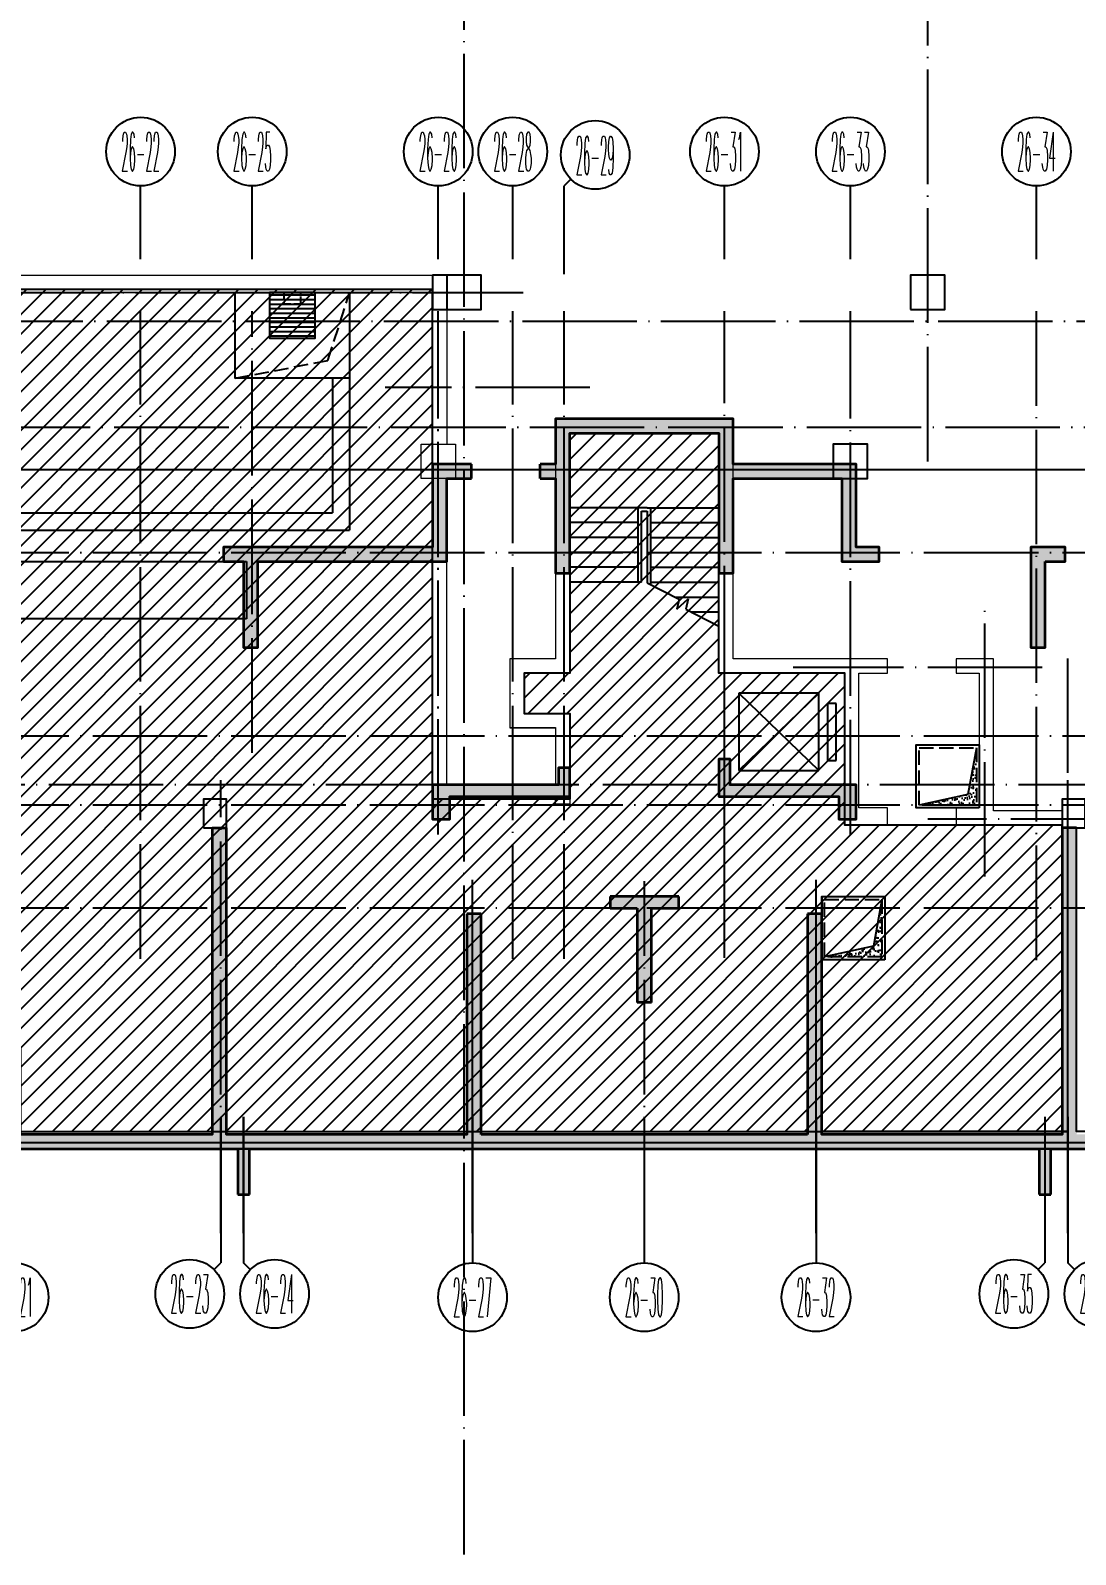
# Model space of a CAD drawing. Extents: x 115549 to 768939, y -502199 to 402497.
# Drawn here: x 316408 to 334666, y -422356 to -395750 of the extents above; entities that cross this region are included whole.
import ezdxf
from ezdxf.enums import TextEntityAlignment as Align

# ---------------------------------------------------------------- set-up
doc = ezdxf.new("R2010")
doc.units = 0
doc.header["$LTSCALE"] = 1000
doc.header["$MEASUREMENT"] = 0
for name, pattern in [('__DASH', [0.35, 0.25, -0.1]), ('DASH', [0.35, 0.25, -0.1]), ('DOTE', [2.4200000000000004, 2, -0.2, 0.02, -0.2])]:
    doc.linetypes.add(name, pattern=pattern)
for name, color, linetype in [('AXIS', 3, 'Continuous'), ('AXIS_TEXT', 7, 'Continuous'), ('COLUMN', 9, 'Continuous'), ('DOTE', 16, 'DOTE'), ('STAIR', 50, 'Continuous'), ('人防集水坑', 6, 'Continuous'), ('给水', 32, 'Continuous')]:
    doc.layers.add(name, color=color, linetype=linetype)
for name, color, linetype, lineweight in [('renWALL', 8, 'Continuous', 9), ('WALL', 150, 'Continuous', 30), ('主楼剪力墙', 212, 'Continuous', 5), ('砼墙', 3, 'Continuous', 35)]:
    doc.layers.add(name, color=color, linetype=linetype, lineweight=lineweight)
doc.styles.add('_TCH_AXIS', font='COMPLEX', dxfattribs={"bigfont": 'GBCBIG'})
doc.styles.add('COMPLEX', font='COMPLEX')

# ---------------------------------------------------------------- blocks, each defined once
blk = doc.blocks.new('qiangzh3333')
at = {"layer": 'COLUMN', "color": 8}
for points in [[(503128301.0466595, 3697103896.180921), (503128901.0466595, 3697103896.180921), (503128901.0466595, 3697104496.180921), (503128301.0466595, 3697104496.180921)], [(503136401.0466595, 3697103896.180921), (503137001.0466595, 3697103896.180921), (503137001.0466595, 3697104496.180921), (503136401.0466595, 3697104496.180921)], [(503135050.5681702, 3697100946.366467), (503135650.5681702, 3697100946.366467), (503135650.5681702, 3697101546.366467), (503135050.5681702, 3697101546.366467)], [(503124050.5837952, 3697094846.366467), (503124450.5837952, 3697094846.366467), (503124450.5837952, 3697095346.366467), (503124050.5837952, 3697095346.366467)]]:
    blk.add_lwpolyline(points, close=True, dxfattribs=at)
blk.add_lwpolyline([(503140800.5802925, 3697089546.372493), (503139300.5681702, 3697089546.372493), (503139300.5681702, 3697092771.372493), (503139300.5681702, 3697094846.366467), (503139450.5681702, 3697094846.366467), (503139450.5681702, 3697095346.366467), (503139050.5681702, 3697095346.366467), (503139050.5681702, 3697094846.366467), (503139050.5681702, 3697092771.372493), (503139050.5681702, 3697089546.372493), (503139150.5799274, 3697089546.372493)], dxfattribs=at)
at = {"layer": 'renWALL', "color": 8}
for points in [[(503120801.038847, 3697104496.178967), (503128300.5802926, 3697104496.178967), (503128300.5802926, 3697102536.372494), (503128300.5802926, 3697101546.366467)], [(503120801.038847, 3697104196.178967), (503128050.5802926, 3697104196.178967)], [(503128050.5802926, 3697101546.366467), (503128050.5802926, 3697102536.372494), (503128050.5802926, 3697104246.178967)], [(503133050.5799274, 3697097746.372494), (503133050.5799274, 3697097746.372494), (503133050.5799274, 3697097546.372494), (503133050.5799274, 3697097546.372494), (503135250.5799274, 3697097546.372494), (503135250.5799274, 3697095396.372494), (503135250.5799274, 3697094896.372493), (503136000.5799274, 3697094896.372493), (503136000.5799274, 3697095196.372493), (503135500.5799274, 3697095196.372493), (503135500.5799274, 3697095396.372494), (503135500.5799274, 3697097546.372494), (503136000.5799274, 3697097546.372494), (503136000.5799274, 3697097796.372494), (503135350.5799274, 3697097796.372494), (503133300.5799274, 3697097796.372494), (503133300.5799274, 3697101986.372494), (503130200.5799274, 3697101986.372494), (503130200.5799274, 3697097796.372494), (503129400.5799213, 3697097796.372494), (503129400.5799213, 3697096596.372494), (503130200.5802374, 3697096596.372494), (503130200.5803064, 3697095596.364093), (503128300.5802926, 3697095596.368482), (503128300.5802926, 3697099495.850923), (503128300.5444695, 3697099495.850924), (503128300.5536733, 3697099745.850924), (503128300.5802926, 3697099745.850923), (503128300.5802926, 3697100946.366467), (503128450.5837952, 3697100946.366467), (503127850.5837952, 3697100946.366467), (503127850.5837952, 3697101546.366467), (503128450.5837952, 3697101546.366467), (503128450.5837952, 3697100946.366467)], [(503133250.5799274, 3697097546.372494), (503133250.5799274, 3697097546.372494), (503133050.5799274, 3697097546.372494), (503133050.5799274, 3697097546.372494), (503133050.5799274, 3697101736.372494), (503130450.5799274, 3697101736.372494), (503130450.5799274, 3697097546.372494), (503129650.5799213, 3697097546.372494), (503129650.5799213, 3697096846.372494), (503130450.5802202, 3697096846.372494), (503130450.5803064, 3697095596.363754), (503130450.5803124, 3697095509.367919), (503130450.5802926, 3697095509.367919), (503130450.5796739, 3697095259.367919), (503130200.5803297, 3697095259.368537), (503130200.5803236, 3697095346.364093), (503128050.5802926, 3697095346.369059), (503128050.5802926, 3697099495.860126), (503128050.5802926, 3697099495.860126)], [(503139050.5681702, 3697095146.372493), (503137850.5799274, 3697095146.372493), (503137850.5799274, 3697097796.372494), (503137200.5799274, 3697097796.372494), (503137200.5799274, 3697097546.372494), (503137600.5799274, 3697097546.372494), (503137600.5799274, 3697095196.372493), (503137200.5799274, 3697095196.372493), (503137200.5799274, 3697094896.372493), (503137700.5799274, 3697094896.372493), (503139050.5681702, 3697094896.372493)]]:
    blk.add_lwpolyline(points, dxfattribs=at)
at = {"layer": 'WALL', "color": 8}
for points in [[(503134850.5802926, 3697093646.372493), (503134850.5802926, 3697089546.372493), (503139149.5799274, 3697089546.372493)], [(503139150.5799274, 3697089246.372493), (503139200.5681702, 3697089246.372493), (503141050.5802925, 3697089246.372493), (503143850.5799358, 3697089246.372493), (503147501.0466595, 3697089246.372493), (503147501.0466595, 3697089246.296155), (503147501.0466595, 3697089846.296155), (503148101.0466595, 3697089846.296155), (503148101.0466595, 3697089246.296155), (503148101.0466595, 3697089246.372493), (503155601.038847, 3697089246.372493)], [(503104450.5802926, 3697089246.372493), (503134850.5802926, 3697089246.372493)], [(503134849.5802926, 3697089246.372493), (503139149.5799274, 3697089246.372493)]]:
    blk.add_lwpolyline(points, dxfattribs=at)
blk = doc.blocks.new('zhuloujlqtiangchong')
at = {"layer": '主楼剪力墙'}
h = blk.add_hatch(color=253, dxfattribs=at)
h.dxf.hatch_style = 1
h.paths.add_polyline_path([(725221.7657497525, 570851.1728439331), (725221.7657497525, 571001.1728439331), (727321.7657497525, 571001.1728439331), (727321.7657497525, 571651.1728439331), (727121.7657497525, 571651.1728439331), (727121.7657497525, 571201.1728439331), (724921.7657497525, 571201.1728439331), (724921.7657497525, 570851.1728439331), (724921.7657497525, 570601.1728439331), (725221.7657497525, 570601.1728439331)], flags=17)
h.paths.add_polyline_path([(724921.7657497525, 576801.1728439331), (724921.7657497525, 576451.1728439331), (724921.7657497525, 575351.1728439331), (724521.7657497525, 575351.1728439331), (721771.7657497525, 575351.1728439331), (721271.7657497525, 575351.1728439331), (721271.7657497525, 575101.1728439331), (721621.7657497525, 575101.1728439331), (721621.7657497525, 573601.1728439331), (721871.7657497525, 573601.1728439331), (721871.7657497525, 575101.1728439331), (724521.7657497525, 575101.1728439331), (725171.7657497525, 575101.1728439331), (725171.7657497525, 576551.1728439331), (726371.7650676966, 576551.1728439331), (727071.7657497525, 576551.1664104462), (727071.7657497525, 574901.1728439331), (727321.7657497525, 574901.1728439331), (727321.7657497525, 576701.1650314331), (727321.7657497525, 577341.1650314331), (729921.7657497525, 577341.1650314331), (729921.7657497525, 576701.1650314331), (729921.7657497525, 574901.1728439331), (730171.7657497525, 574901.1728439331), (730171.7657497525, 576551.1664104462), (730871.7664318085, 576551.1728439331), (732071.7657497525, 576551.1728439331), (732071.7657497525, 575101.1728439331), (732721.7657497525, 575101.1728439331), (732721.7657497525, 575351.1728439331), (732321.7657497525, 575351.1728439331), (732321.7657497525, 576801.1728439331), (730871.7652866244, 576801.1728439331), (730171.7657497525, 576801.1664104462), (730171.7657497525, 577591.1650314331), (727071.7657497525, 577591.1650314331), (727071.7657497525, 576801.1664104462), (726371.7662128806, 576801.1728439331)], flags=17)
h.paths.add_polyline_path([(732321.7657497525, 570851.1728439331), (732321.7657497525, 571201.1728439331), (730821.7657497525, 571201.1728439331), (730121.7657497525, 571201.1728439331), (730121.7657497525, 571501.1728439331), (729921.7657497525, 571501.1728439331), (729921.7657497525, 571001.1728439331), (730821.7657497525, 571001.1728439331), (732021.7657497525, 571001.1728439331), (732021.7657497525, 570851.1728439331), (732021.7657497525, 570601.1728439331), (732321.7657497525, 570601.1728439331)], flags=17)
h.paths.add_polyline_path([(735621.7657497525, 575101.1728439331), (735971.7657497525, 575101.1728439331), (735971.7657497525, 575351.1728439331), (735371.7657497525, 575351.1728439331), (735371.7657497525, 573601.1728439331), (735621.7657497525, 573601.1728439331)], flags=17)
h.paths.add_polyline_path([(740621.7657497525, 570751.1728439331), (740621.7657497525, 569201.1728439331), (739621.7657497525, 569201.1728439331), (739621.7657497525, 568951.1728439331), (740721.7657497525, 568951.1728439331), (741821.7657497525, 568951.1728439331), (741821.7657497525, 569201.1728439331), (740821.7657497525, 569201.1728439331), (740821.7657497525, 570751.1728439331), (741021.7657497525, 570751.1728439331), (741021.7657497525, 570951.1728439331), (740721.7657497525, 570951.1728439331), (740421.7657497525, 570951.1728439331), (740421.7657497525, 570751.1728439331)], flags=17)
h.paths.add_polyline_path([(750621.7657497525, 571001.1728439331), (751521.7501247525, 571001.1728439331), (751521.7501247525, 571501.1728439331), (751321.7501247525, 571501.1728439331), (751321.7501247525, 571201.1728439331), (750621.7657497525, 571201.1728439331), (749121.7657497525, 571201.1728439331), (749121.7657497525, 570851.1728439331), (749121.7657497525, 570601.1728439331), (749421.7657497525, 570601.1728439331), (749421.7657497525, 570851.1728439331), (749421.7657497525, 571001.1728439331)], flags=17)
h.paths.add_polyline_path([(756521.7501247525, 570851.1728439331), (756521.7501247525, 571201.1728439331), (754321.7501247525, 571201.1728439331), (754321.7501247525, 571651.1728439331), (754121.7501247525, 571651.1728439331), (754121.7501247525, 571001.1728439331), (756221.7501247525, 571001.1728439331), (756221.7501247525, 570851.1728439331), (756221.7501247525, 570601.1728439331), (756521.7501247525, 570601.1728439331)], flags=17)
h.paths.add_polyline_path([(759821.7501247525, 575101.1728439331), (760171.7501247525, 575101.1728439331), (760171.7501247525, 575351.1728439331), (759571.7501247525, 575351.1728439331), (759571.7501247525, 573601.1728439331), (759821.7501247525, 573601.1728439331)], flags=17)
h.paths.add_polyline_path([(728746.7657497525, 567401.1728439331), (728496.7657497525, 567401.1728439331), (728496.7657497525, 569051.1728439331), (728021.7657497525, 569051.1728439331), (728021.7657497525, 569251.1728439331), (728621.7657497525, 569251.1728439331), (729221.7657497525, 569251.1728439331), (729221.7657497525, 569051.1728439331), (728746.7657497525, 569051.1728439331)], flags=17)
h.paths.add_polyline_path([(752946.7501247525, 567401.1728439331), (752696.7501247525, 567401.1728439331), (752696.7501247525, 569051.1728439331), (752221.7501247525, 569051.1728439331), (752221.7501247525, 569251.1728439331), (752821.7501247525, 569251.1728439331), (753421.7501247525, 569251.1728439331), (753421.7501247525, 569051.1728439331), (752946.7501247525, 569051.1728439331)], flags=17)
h.paths.add_polyline_path([(740596.7657497525, 575101.1728439331), (740596.7657497525, 573451.1728439331), (740846.7657497525, 573451.1728439331), (740846.7657497525, 575101.1728439331), (741621.7657497525, 575101.1728439331), (741621.7657497525, 575351.1728439331), (739821.7657497525, 575351.1728439331), (739821.7657497525, 575101.1728439331)], flags=17)
h.paths.add_polyline_path([(721721.7657497525, 564051.1728439331), (721721.7657497525, 565101.1728434563), (721321.7657497525, 565101.1728439331), (721321.7657497525, 570451.1728439331), (721071.7657497525, 570451.1728439331), (721071.7657497525, 565101.1728439331), (717771.7657497525, 565101.1728439331), (717771.7657497525, 568951.1728439331), (718171.7657497525, 568951.1728439331), (718171.7657497525, 569151.1728439331), (717771.7657497525, 569151.1728439331), (717771.7657497525, 569201.1728439331), (716671.7657497525, 569201.1728439331), (716671.7657497525, 575101.1728439331), (717421.7657497525, 575101.1728439331), (717421.7657497525, 575351.1728439331), (716421.7657497525, 575351.1728439331), (716421.7657497525, 568951.1728439331), (717521.7657497525, 568951.1728439331), (717521.7657497525, 564851.1728439331), (721521.7657497525, 564851.1728439331), (721521.7657497525, 564051.1728439331)])
h.paths.add_polyline_path([(767521.7657431364, 572150.9853448868), (767771.7657432556, 572150.9853453636), (767771.7657431364, 579425.9853415489), (764771.7784387469, 579425.9853463173), (764771.7784378529, 578525.9873070717), (765021.7784378529, 578525.9873070717), (765021.7784387469, 579175.9853463173), (767521.7657431364, 579175.9853415489), (767521.7657431364, 576875.9853415489), (766721.7794694304, 576875.9785981178), (766721.7794694304, 576575.9785981178), (767521.7657431364, 576575.9853415489)])
h.paths.add_polyline_path([(767771.765743196, 571350.9853448868), (767521.765743196, 571350.9853453636), (767521.7657431364, 571300.9853415489), (765021.7501247525, 571300.9853439331), (765021.7501247525, 576575.9853439331), (765521.7658061981, 576575.9872980118), (765521.7658061981, 576875.9872980118), (765021.7501247525, 576875.9853439331), (765021.7791209817, 577325.9786071777), (764771.7791209817, 577325.9786071777), (764771.7501247525, 576725.9853439331), (764771.7501247525, 575351.1728439331), (764021.7501247525, 575351.1728439331), (764021.7501247525, 575101.1728439331), (764771.7501247525, 575101.1728439331), (764771.7501247525, 569201.1728439331), (763671.7501247525, 569201.1728439331), (763671.7501247525, 569151.1728439331), (763271.7501247525, 569151.1728439331), (763271.7501247525, 568951.1728439331), (763671.7501247525, 568951.1728439331), (763671.7501247525, 565101.1728439331), (760371.7501247525, 565101.1728439331), (760371.7501247525, 570451.1728439331), (760121.7501247525, 570451.1728439331), (760121.7501247525, 565101.1728439331), (755921.7501247525, 565101.1728439331), (755921.7501247525, 568951.1728439331), (755671.7501247525, 568951.1728439331), (755671.7501247525, 565101.1728439331), (749971.7657497525, 565101.1728439331), (749971.7657497525, 568951.1728439331), (749721.7657497525, 568951.1728439331), (749721.7657497525, 565101.1728439331), (745521.7657497525, 565101.1728439331), (745521.7657497525, 570451.1728439331), (745271.7657497525, 570451.1728439331), (745271.7657497525, 565101.1728439331), (741921.7657497525, 565101.1728439331), (741921.7657497525, 566601.1728439331), (741721.7657497525, 566601.1728439331), (741721.7657497525, 565101.1728439331), (739721.7657497525, 565101.1728439331), (739721.7657497525, 566601.1728439331), (739521.7657497525, 566601.1728439331), (739521.7657497525, 565101.1728439331), (736171.7657497525, 565101.1728439331), (736171.7657497525, 570451.1728439331), (735921.7657497525, 570451.1728439331), (735921.7657497525, 565101.1728439331), (731721.7657497525, 565101.1728439331), (731721.7657497525, 568951.1728439331), (731471.7657497525, 568951.1728439331), (731471.7657497525, 565101.1728439331), (725771.7657497525, 565101.1728439331), (725771.7657497525, 568951.1728439331), (725521.7657497525, 568951.1728439331), (725521.7657497525, 565101.1728439331), (722721.7622470856, 565101.1728439331), (722721.7622470856, 564851.1728439331), (735521.7657497525, 564851.1728439331), (735521.7657497525, 564051.1728439331), (735721.7657497525, 564051.1728439331), (735721.7657497525, 564851.1728439331), (745721.7657497525, 564851.1728439331), (745721.7657497525, 564051.1728439331), (745921.7657497525, 564051.1728439331), (745921.7657497525, 564851.1728439331), (759721.7501247525, 564851.1728439331), (759721.7501247525, 564051.1728439331), (759921.7501247525, 564051.1728439331), (759921.7501247525, 564851.1728439331), (763921.7501247525, 564851.1728439331), (763921.7501247525, 568951.1728439331), (765021.7501247525, 568951.1728439331), (765021.7501247525, 571050.9853439331), (767771.7657431364, 571050.9853415489)])
h.paths.add_polyline_path([(750996.7579372525, 576801.1728439331), (750996.7579372525, 576551.1728439331), (751271.7501247525, 576551.1728439331), (751271.7501247525, 574901.1728439331), (751521.7501247525, 574901.1728439331), (751521.7501247525, 577341.1728439331), (754121.7501247525, 577341.1728439331), (754121.7501247525, 574901.1728439331), (754371.7501247525, 574901.1728439331), (754371.7501247525, 576551.1728439331), (756271.7501247525, 576551.1728439331), (756271.7501247525, 575101.1728439331), (756921.7501247525, 575101.1728439331), (756921.7501247525, 575351.1728439331), (756521.7501247525, 575351.1728439331), (756521.7501247525, 576801.1728439331), (754371.7501247525, 576801.1728439331), (754371.7501247525, 577591.1728439331), (751271.7501247525, 577591.1728439331), (751271.7501247525, 576801.1728439331)])
h.paths.add_polyline_path([(749796.7579372525, 576551.1728439331), (749796.7579372525, 576801.1728439331), (749121.7657497525, 576801.1728439331), (749121.7657497525, 575351.1728439331), (745471.7657497525, 575351.1728439331), (745471.7657497525, 575101.1728439331), (745821.7657497525, 575101.1728439331), (745821.7657497525, 573601.1728439331), (746071.7657497525, 573601.1728439331), (746071.7657497525, 575101.1728439331), (749371.7657497525, 575101.1728439331), (749371.7657497525, 576551.1728439331)])
blk = doc.blocks.new('asdfqwer')
at = {"ltscale": 10}
h = blk.add_hatch(dxfattribs=at)
h.set_pattern_fill('AR-SAND', color=6, scale=50, style=0)
h.set_pattern_definition([(37.50000000000001, (0, 0), (-4.000078239960125, 122.3533093323356), [0, -96.52, 0, -107.95, 0, -103.1875]), (7.499999999999999, (0, 0), (112.3808207845006, 179.2062751420885), [0, -52.07000000000001, 0, -86.995, 0, -33.3375]), (327.5, (-78.105, 0), (197.7480925603645, 0.3592961696364028), [0, -31.75, 0, -114.3, 0, -149.225]), (317.5, (-78.105, 0), (190.8891131180743, 55.73233081430404), [0, -15.875, 0, -74.92999999999999, 0, -85.725])])
h.paths.add_polyline_path([(477311.1162526845, 229083.757494817), (476311.1162526844, 229083.757494817), (476311.1162526844, 228083.7574948172), (476458.3371828603, 228897.4432301149)])
at = {"color": 6}
for p, q in [((476458.3371828604, 228897.4432301149), (477311.1162526845, 229083.757494817)), ((476311.1162526845, 228083.757494817), (476458.3371828604, 228897.4432301149))]:
    blk.add_line(p, q, dxfattribs=at)
blk.add_lwpolyline([(476261.1162526845, 229133.757494817), (477361.1162526845, 229133.757494817), (477361.1162526845, 228033.757494817), (476261.1162526845, 228033.757494817)], close=True, dxfattribs=at)
at = {"color": 6, "linetype": 'DASH'}
blk.add_lwpolyline([(476311.1162526845, 229083.757494817), (477311.1162526845, 229083.757494817), (477311.1162526845, 228083.757494817), (476311.1162526845, 228083.757494817)], close=True, dxfattribs=at)
blk = doc.blocks.new('_AXISO')
blk.add_circle((0, 0), 0.5)
at = {"layer": 'AXIS_TEXT', "style": 'COMPLEX', "width": 1.041666666666667}
blk.add_attdef('A', text='', height=0.56, dxfattribs=at).set_placement((-0.25, -0.28), (0.25, -0.28), align=Align.FIT)
blk = doc.blocks.new('26-1')
at = {"layer": 'AXIS'}
for p, q in [((787846.1964538898, 554031.8196871281), (787846.1964538898, 551482.9048749107)), ((787846.1964538898, 554031.8196871281), (787846.1964538898, 551483.2548071803)), ((788246.1957236105, 554031.8196871281), (788246.1957236105, 551482.9048749107)), ((788246.1971767219, 554031.8196871281), (788246.1971767219, 551483.2548071801)), ((792245.9965212744, 554031.8196871281), (792245.9965212744, 551482.9048249443)), ((792246.1964538898, 554031.8196871281), (792246.1964538898, 551482.9048749106)), ((795246.0409419471, 554031.8196871281), (795246.0409419471, 551482.9048446805)), ((795246.1964538898, 554031.8196871281), (795246.1964538898, 551482.9048749104)), ((798246.1964538898, 554031.8196871281), (798246.1964538898, 551482.9048749104)), ((798246.1964538898, 554031.8196871281), (798246.1964538898, 551483.2548071797)), ((802246.1971841673, 554031.8196871281), (802246.1971841673, 551482.9048749101)), ((802246.4340532296, 554031.8196871281), (802246.4340532296, 551483.2548071794)), ((802646.1964538894, 554031.8196871281), (802646.1964538894, 551482.9048749101)), ((802646.4340532296, 554031.8196871281), (802646.4340532296, 551483.2548071794)), ((792245.7965315416, 553021.2037517151), (792245.7965315398, 551482.9047749494)), ((798246.0691984831, 553021.553763703), (798246.0691984813, 551483.2547869373)), ((802246.1971841692, 553021.3169148831), (802246.1971841673, 551483.0179381171)), ((787729.0391663644, 551366.0975196549), (787846.1964538898, 551483.2548071803)), ((787729.0391663644, 551365.7475873854), (787846.1964538898, 551482.9048749107)), ((787729.0391663639, 551365.7475873871), (787846.1964538898, 551482.9048749123)), ((788363.353011136, 551365.7475873854), (788246.1957236105, 551482.9048749107)), ((788363.3537414148, 551365.7475873869), (788246.1964538898, 551482.9048749121)), ((802129.0398966414, 551365.8606505919), (802246.1971841673, 551483.0179381171)), ((802129.0398966419, 551365.7475873848), (802246.1971841673, 551482.9048749101)), ((802763.3537414148, 551365.7475873847), (802646.1964538894, 551482.9048749101)), ((802763.3544716923, 551365.8606505917), (802646.1971841673, 551483.0179381169))]:
    blk.add_line(p, q, dxfattribs=at)
ref = blk.add_blockref('_AXISO', (784237.7369055076, 550883.2547391248), dxfattribs=dict(at, xscale=1200, yscale=1200, zscale=1200))
ref.add_attrib('A', '26-21', dxfattribs={"layer": 'AXIS_TEXT', "height": 678.8225099390856, "style": '_TCH_AXIS', "width": 0.221052631578871}).set_placement((783898.3256505382, 550543.8434841554), (784577.148160477, 550543.8434841554), align=Align.FIT)
ref = blk.add_blockref('_AXISO', (787304.7750976514, 550941.4835186758), dxfattribs=dict(at, xscale=1200, yscale=1200, zscale=1200))
ref.add_attrib('A', '26-23', dxfattribs={"layer": 'AXIS_TEXT', "height": 678.8225099390856, "style": '_TCH_AXIS', "width": 0.2099999999999275}).set_placement((786965.363842682, 550602.0722637059), (787644.1863526208, 550602.0722637059), align=Align.FIT)
ref = blk.add_blockref('_AXISO', (788787.6178101264, 550941.4835186744), dxfattribs=dict(at, xscale=1200, yscale=1200, zscale=1200))
ref.add_attrib('A', '26-24', dxfattribs={"layer": 'AXIS_TEXT', "height": 678.8225099390856, "style": '_TCH_AXIS', "width": 0.2058823529411053}).set_placement((788448.206555157, 550602.072263705), (789127.0290650958, 550602.072263705), align=Align.FIT)
ref = blk.add_blockref('_AXISO', (792245.7965315398, 550882.9047749494), dxfattribs=dict(at, xscale=1200, yscale=1200, zscale=1200))
ref.add_attrib('A', '26-27', dxfattribs={"layer": 'AXIS_TEXT', "height": 678.8225099390856, "style": '_TCH_AXIS', "width": 0.2099999999999275}).set_placement((791906.3852765703, 550543.4935199798), (792585.2077865092, 550543.4935199798), align=Align.FIT)
ref = blk.add_blockref('_AXISO', (795246.0409419471, 550882.9048446805), dxfattribs=dict(at, xscale=1200, yscale=1200, zscale=1200))
ref.add_attrib('A', '26-30', dxfattribs={"layer": 'AXIS_TEXT', "height": 678.8225099390856, "style": '_TCH_AXIS', "width": 0.2121212121211387}).set_placement((794906.6296869777, 550543.4935897108), (795585.4521969166, 550543.4935897108), align=Align.FIT)
ref = blk.add_blockref('_AXISO', (798246.0691984813, 550883.2547869373), dxfattribs=dict(at, xscale=1200, yscale=1200, zscale=1200))
ref.add_attrib('A', '26-32', dxfattribs={"layer": 'AXIS_TEXT', "height": 678.8225099390856, "style": '_TCH_AXIS', "width": 0.2121212121211387}).set_placement((797906.6579435118, 550543.8435319676), (798585.4804534507, 550543.8435319676), align=Align.FIT)
ref = blk.add_blockref('_AXISO', (801704.7758279298, 550941.5965818806), dxfattribs=dict(at, xscale=1200, yscale=1200, zscale=1200))
ref.add_attrib('A', '26-35', dxfattribs={"layer": 'AXIS_TEXT', "height": 678.8225099390856, "style": '_TCH_AXIS', "width": 0.2121212121211387}).set_placement((801365.3645729604, 550602.1853269107), (802044.1870828993, 550602.1853269107), align=Align.FIT)
ref = blk.add_blockref('_AXISO', (803187.6185404039, 550941.5965818792), dxfattribs=dict(at, xscale=1200, yscale=1200, zscale=1200))
ref.add_attrib('A', '26-36', dxfattribs={"layer": 'AXIS_TEXT', "height": 678.8225099390856, "style": '_TCH_AXIS', "width": 0.2121212121211388}).set_placement((802848.2072854345, 550602.1853269098), (803527.0297953733, 550602.1853269098), align=Align.FIT)
blk = doc.blocks.new('kengsan')
at = {"layer": '给水'}
h = blk.add_hatch(dxfattribs=at)
h.set_pattern_fill('ANSI31', color=256, scale=50, angle=315.0000000000156)
h.set_pattern_definition([(1.55875312657372e-11, (0, 0), (-2.155076117560384e-11, 79.375), [])])
h.paths.add_polyline_path([(2979193.363424004, 735615.7221935688), (2978393.363424002, 735615.7221935691), (2978393.363424003, 734815.7221935644), (2979193.363424004, 734815.7221935646)])
for points in [[(2977793.363424003, 735615.722193569), (2979793.363424003, 735615.722193569), (2979793.363424003, 734115.722193569), (2977793.363424004, 734115.722193569)], [(2979193.363424004, 735615.7221935688), (2978393.363424002, 735615.7221935691), (2978393.363424003, 734815.7221935644), (2979193.363424004, 734815.7221935646)]]:
    blk.add_lwpolyline(points, close=True, dxfattribs=at)
at = {"layer": '给水', "linetype": '__DASH'}
blk.add_lwpolyline([(2977793.363424004, 734115.722193569), (2979412.948210441, 734426.8500526679), (2979793.363424003, 735615.722193569)], dxfattribs=at)
at = {"layer": '给水', "linetype": '__DASH', "ltscale": 0.5}
blk.add_lwpolyline([(2978643.363424003, 735615.7221935688), (2978643.363424004, 735415.7221935686), (2978943.363424004, 735415.7221935691), (2978943.363424004, 735615.7221935688)], dxfattribs=at)
blk = doc.blocks.new('gangjinhunningtuqiang')
at = {"layer": '砼墙', "color": 8}
for p, q in [((749801.6819545031, 576551.1728439331), (749801.6819545031, 576801.1728439331)), ((751003.6819545031, 576551.1728439331), (751003.6819545031, 576801.1728439331)), ((745271.7657497525, 570451.1728439331), (745521.7657497525, 570451.1728439331)), ((760371.7501247525, 570451.1728439331), (760121.7501247525, 570451.1728439331)), ((752821.7501247525, 569251.1728439331), (752221.7501247525, 569251.1728439331)), ((752221.7501247525, 569251.1728439331), (752221.7501247525, 569051.1728439331)), ((753421.7501247525, 569251.1728439331), (752821.7501247525, 569251.1728439331)), ((753421.7501247525, 569051.1728439331), (753421.7501247525, 569251.1728439331)), ((749971.7657497525, 568951.1728439331), (749721.7657497525, 568951.1728439331)), ((749971.7657497525, 565101.1728439331), (749971.7657497525, 568951.1728439331)), ((752221.7501247525, 569051.1728439331), (752696.7501247525, 569051.1728439331)), ((752696.7501247525, 569051.1728439331), (752696.7501247525, 567401.1728439331)), ((752946.7501247525, 567401.1728439331), (752946.7501247525, 569051.1728439331)), ((752946.7501247525, 569051.1728439331), (753421.7501247525, 569051.1728439331)), ((755671.7501247525, 568951.1728439331), (755671.7501247525, 565101.1728439331)), ((755921.7501247525, 568951.1728439331), (755671.7501247525, 568951.1728439331)), ((752946.7501247525, 567401.1728439331), (752696.7501247525, 567401.1728439331)), ((755671.7501247525, 565101.1728439331), (749971.7657497525, 565101.1728439331)), ((741821.7657497525, 564851.1728439331), (742321.7657497525, 564851.1728439331)), ((742321.7657497525, 564851.1728439331), (744921.7657497525, 564851.1728439331)), ((744921.7657497525, 564851.1728439331), (745421.7657497525, 564851.1728439331)), ((745421.7657497525, 564851.1728439331), (745721.7657497525, 564851.1728439331)), ((745721.7657497525, 564851.1728439331), (745721.7657497525, 564051.1728439331)), ((745921.7657497525, 564051.1728439331), (745921.7657497525, 564851.1728439331)), ((745921.7657497525, 564851.1728439331), (749321.7657497525, 564851.1728439331)), ((749321.7657497525, 564851.1728439331), (749821.7657497525, 564851.1728439331)), ((749821.7657497525, 564851.1728439331), (752821.7501247525, 564851.1728439331)), ((752821.7501247525, 564851.1728439331), (755821.7501247525, 564851.1728439331)), ((755821.7501247525, 564851.1728439331), (756321.7501247525, 564851.1728439331)), ((756321.7501247525, 564851.1728439331), (758771.7501247525, 564851.1728439331)), ((758771.7501247525, 564851.1728439331), (759721.7501247525, 564851.1728439331)), ((759721.7501247525, 564851.1728439331), (759721.7501247525, 564051.1728439331)), ((759921.7501247525, 564051.1728439331), (759921.7501247525, 564851.1728439331)), ((759921.7501247525, 564851.1728439331), (760221.7501247525, 564851.1728439331)), ((760221.7501247525, 564851.1728439331), (760721.7501247525, 564851.1728439331)), ((745721.7657497525, 564051.1728439331), (745921.7657497525, 564051.1728439331)), ((759721.7501247525, 564051.1728439331), (759921.7501247525, 564051.1728439331))]:
    blk.add_line(p, q, dxfattribs=at)
for points in [[(751003.6819545031, 576551.1728439331), (751271.7501247525, 576551.1728439331), (751271.7501247525, 574901.1728439331), (751521.7501247525, 574901.1728439331), (751521.7501247525, 576701.1728439331), (751521.7501247525, 577341.1728439331), (754121.7501247525, 577341.1728439331), (754121.7501247525, 576701.1728439331), (754121.7501247525, 574901.1728439331), (754371.7501247525, 574901.1728439331), (754371.7501247525, 576551.1728439331), (755071.7501247525, 576551.1728439331), (756271.7501247525, 576551.1728439331), (756271.7501247525, 575101.1728439331), (756921.7501247525, 575101.1728439331), (756921.7501247525, 575351.1728439331), (756521.7501247525, 575351.1728439331), (756521.7501247525, 576801.1728439331), (755071.7501247525, 576801.1728439331), (754371.7501247525, 576801.1728439331), (754371.7501247525, 577591.1728439331), (751271.7501247525, 577591.1728439331), (751271.7501247525, 576801.1728439331), (751003.6819545031, 576801.1728439331)], [(749801.6819545031, 576801.1728439331), (749121.7657497525, 576801.1728439331), (749121.7657497525, 576451.1728439331), (749121.7657497525, 575351.1728439331), (748721.7657497525, 575351.1728439331), (746621.7657497525, 575351.1728439331), (745971.7657497525, 575351.1728439331), (745471.7657497525, 575351.1728439331), (745471.7657497525, 575101.1728439331), (745821.7657497525, 575101.1728439331), (745821.7657497525, 573601.1728439331), (746071.7657497525, 573601.1728439331), (746071.7657497525, 575101.1728439331), (746621.7657497525, 575101.1728439331), (748721.7657497525, 575101.1728439331), (749371.7657497525, 575101.1728439331), (749371.7657497525, 576551.1728439331), (749801.6819545031, 576551.1728439331)], [(745271.7657497525, 570451.1728439331), (745271.7657497525, 569051.1728439331), (745271.7657497525, 566601.1728439331), (745271.7657497525, 565101.1728439331), (744921.7657497525, 565101.1728439331), (742321.7657497525, 565101.1728439331), (741921.7657497525, 565101.1728439331), (741921.7657497525, 566601.1728439331), (741721.7657497525, 566601.1728439331), (741721.7657497525, 565101.1728439331), (739721.7657497525, 565101.1728439331), (739721.7657497525, 566601.1728439331), (739521.7657497525, 566601.1728439331), (739521.7657497525, 565101.1728439331), (739121.7657497525, 565101.1728439331), (736521.7657497525, 565101.1728439331), (736171.7657497525, 565101.1728439331), (736171.7657497525, 566601.1728439331), (736171.7657497525, 569051.1728439331), (736171.7657497525, 570451.1728439331)], [(749721.7657497525, 568951.1728439331), (749721.7657497525, 565101.1728439331), (749321.7657497525, 565101.1728439331), (745821.7657497525, 565101.1728439331), (745521.7657497525, 565101.1728439331), (745521.7657497525, 566601.1728439331), (745521.7657497525, 569051.1728439331), (745521.7657497525, 570451.1728439331)], [(760121.7501247525, 570451.1728439331), (760121.7501247525, 569051.1728439331), (760121.7501247525, 566601.1728439331), (760121.7501247525, 565101.1728439331), (759821.7501247525, 565101.1728439331), (758771.7501247525, 565101.1728439331), (756321.7501247525, 565101.1728439331), (755921.7501247525, 565101.1728439331), (755921.7501247525, 568951.1728439331)]]:
    blk.add_lwpolyline(points, dxfattribs=at)
for points in [[(759821.7501247525, 575101.1728439331), (760171.7501247525, 575101.1728439331), (760171.7501247525, 575351.1728439331), (759571.7501247525, 575351.1728439331), (759571.7501247525, 573601.1728439331), (759821.7501247525, 573601.1728439331)], [(756521.7501247525, 570851.1728439331), (756521.7501247525, 571201.1728439331), (754321.7501247525, 571201.1728439331), (754321.7501247525, 571651.1728439331), (754121.7501247525, 571651.1728439331), (754121.7501247525, 571001.1728439331), (756221.7501247525, 571001.1728439331), (756221.7501247525, 570851.1728439331), (756221.7501247525, 570601.1728439331), (756521.7501247525, 570601.1728439331)], [(750621.7657497525, 571001.1728439331), (751521.7501247525, 571001.1728439331), (751521.7501247525, 571501.1728439331), (751321.7501247525, 571501.1728439331), (751321.7501247525, 571201.1728439331), (750621.7657497525, 571201.1728439331), (749121.7657497525, 571201.1728439331), (749121.7657497525, 570851.1728439331), (749121.7657497525, 570601.1728439331), (749421.7657497525, 570601.1728439331), (749421.7657497525, 570851.1728439331), (749421.7657497525, 571001.1728439331)]]:
    blk.add_lwpolyline(points, close=True, dxfattribs=at)
blk = doc.blocks.new('saaaa')
at = {"layer": 'COLUMN', "color": 8}
for p, q in [((504795739.8525918, 3696165293.318152), (504795739.3862249, 3696164693.318152)), ((504796589.8525918, 3696165293.318152), (504795739.8525918, 3696165293.318152)), ((504796589.8525918, 3696164693.318152), (504796589.8525918, 3696165293.318152)), ((504804689.8525918, 3696165293.318152), (504804089.8525918, 3696165293.318152)), ((504804089.8525918, 3696165293.318152), (504804089.8525918, 3696164693.318152)), ((504804689.8525918, 3696164693.318152), (504804689.8525918, 3696165293.318152)), ((504795739.3862249, 3696164693.318152), (504796589.8525918, 3696164693.318152)), ((504804089.8525918, 3696164693.318152), (504804689.8525918, 3696164693.318152)), ((504803339.3741025, 3696162343.503699), (504802739.3741025, 3696162343.503699)), ((504802739.3741025, 3696162343.503699), (504802739.3741025, 3696161743.503699)), ((504803339.3741025, 3696161743.503699), (504803339.3741025, 3696162343.503699)), ((504802739.3741025, 3696161743.503699), (504803339.3741025, 3696161743.503699)), ((504792139.3897275, 3696156143.503699), (504791739.3897275, 3696156143.503699)), ((504791739.3897275, 3696156143.503699), (504791739.3897275, 3696155643.503699)), ((504792139.3897275, 3696155643.503699), (504792139.3897275, 3696156143.503699)), ((504807139.3741025, 3696156143.503699), (504806739.3741025, 3696156143.503699)), ((504806739.3741025, 3696156143.503699), (504806739.3741025, 3696155643.503699)), ((504791739.3897275, 3696155643.503699), (504792139.3897275, 3696155643.503699)), ((504806739.3741025, 3696155643.503699), (504806739.3741025, 3696153568.509725)), ((504806739.3741025, 3696153568.509725), (504806739.3741025, 3696150343.509725)), ((504806739.3741025, 3696150343.509725), (504806839.3858597, 3696150343.509725))]:
    blk.add_line(p, q, dxfattribs=at)
at = {"layer": 'renWALL', "color": 8}
for p, q in [((504788489.8447793, 3696165293.316199), (504795739.8525903, 3696165293.316199)), ((504788489.8447793, 3696164993.316199), (504795739.3862249, 3696164993.316199)), ((504795739.3862249, 3696163333.509726), (504795739.3862249, 3696165043.316199)), ((504795989.3862249, 3696164693.318152), (504795989.3862249, 3696163333.509726)), ((504795739.3862249, 3696162343.503699), (504795739.3862249, 3696163333.509726)), ((504795989.3862249, 3696163333.509726), (504795989.3862249, 3696162343.503699)), ((504800989.3858597, 3696162783.509726), (504797889.3858597, 3696162783.509726)), ((504797889.3858597, 3696162783.509726), (504797889.3858597, 3696158593.509726)), ((504800989.3858597, 3696158593.509726), (504800989.3858597, 3696162783.509726)), ((504800739.3858597, 3696162533.509726), (504798139.3858597, 3696162533.509726)), ((504798139.3858597, 3696162533.509726), (504798139.3858597, 3696158343.509726)), ((504800739.3858597, 3696158343.509726), (504800739.3858597, 3696162533.509726)), ((504795539.3897275, 3696161743.503699), (504795539.3897275, 3696162343.503699)), ((504795539.3897275, 3696162343.503699), (504796139.3897275, 3696162343.503699)), ((504796139.3897275, 3696162343.503699), (504796139.3897275, 3696161743.503699)), ((504796139.3897275, 3696161743.503699), (504795539.3897275, 3696161743.503699)), ((504795989.3862249, 3696160542.988155), (504795989.3862249, 3696161743.503699)), ((504795989.3862249, 3696161743.503699), (504796139.3897275, 3696161743.503699)), ((504795989.3504018, 3696160292.988156), (504795989.3596056, 3696160542.988156)), ((504795989.3596056, 3696160542.988156), (504795989.3862249, 3696160542.988155)), ((504795739.3862249, 3696156143.50629), (504795739.3862249, 3696160292.997358)), ((504795739.3862249, 3696160292.997358), (504795739.3862249, 3696160292.997358)), ((504795989.3862249, 3696160292.988154), (504795989.3504018, 3696160292.988156)), ((504795989.3862249, 3696156393.505713), (504795989.3862249, 3696160292.988154)), ((504797889.3858597, 3696158593.509726), (504797089.3858536, 3696158593.509726)), ((504797089.3858536, 3696158593.509726), (504797089.3858536, 3696157393.509726)), ((504800739.3858597, 3696158543.509726), (504800739.3858597, 3696158543.509726)), ((504800739.3858597, 3696158543.509726), (504800739.3858597, 3696158343.509726)), ((504803039.3858597, 3696158593.509726), (504800989.3858597, 3696158593.509726)), ((504803689.3858597, 3696158593.509726), (504803039.3858597, 3696158593.509726)), ((504803689.3858597, 3696158343.509726), (504803689.3858597, 3696158593.509726)), ((504805539.3858597, 3696158593.509726), (504804889.3858597, 3696158593.509726)), ((504804889.3858597, 3696158593.509726), (504804889.3858597, 3696158343.509726)), ((504805539.3858597, 3696155943.509725), (504805539.3858597, 3696158593.509726)), ((504798139.3858597, 3696158343.509726), (504797339.3858536, 3696158343.509726)), ((504797339.3858536, 3696158343.509726), (504797339.3858536, 3696157643.509726)), ((504800739.3858597, 3696158343.509726), (504800739.3858597, 3696158343.509726)), ((504800739.3858597, 3696158343.509726), (504802939.3858597, 3696158343.509726)), ((504800939.3858597, 3696158343.509726), (504800739.3858597, 3696158343.509726)), ((504800739.3858597, 3696158343.509726), (504800739.3858597, 3696158343.509726)), ((504800939.3858597, 3696158343.509726), (504800939.3858597, 3696158343.509726)), ((504802939.3858597, 3696158343.509726), (504802939.3858597, 3696156193.509726)), ((504803189.3858597, 3696156193.509726), (504803189.3858597, 3696158343.509726)), ((504803189.3858597, 3696158343.509726), (504803689.3858597, 3696158343.509726)), ((504804889.3858597, 3696158343.509726), (504805289.3858597, 3696158343.509726)), ((504805289.3858597, 3696158343.509726), (504805289.3858597, 3696155993.509725)), ((504797339.3858536, 3696157643.509726), (504798139.3861525, 3696157643.509726)), ((504798139.3861525, 3696157643.509726), (504798139.3862386, 3696156393.500986)), ((504797089.3858536, 3696157393.509726), (504797889.3861697, 3696157393.509726)), ((504797889.3861697, 3696157393.509726), (504797889.3862386, 3696156393.501325)), ((504797889.3862386, 3696156393.501325), (504795989.3862249, 3696156393.505713)), ((504798139.3862386, 3696156393.500986), (504798139.3862447, 3696156306.505151)), ((504797889.3862559, 3696156143.501325), (504795739.3862249, 3696156143.50629)), ((504797889.3862619, 3696156056.505769), (504797889.3862559, 3696156143.501325)), ((504798139.3862249, 3696156306.505151), (504798139.3856062, 3696156056.505151)), ((504798139.3862447, 3696156306.505151), (504798139.3862249, 3696156306.505151)), ((504802939.3858597, 3696156193.509726), (504802939.3858597, 3696155693.509725)), ((504803189.3858597, 3696155993.509725), (504803189.3858597, 3696156193.509726)), ((504798139.3856062, 3696156056.505151), (504797889.3862619, 3696156056.505769)), ((504803689.3858597, 3696155993.509725), (504803189.3858597, 3696155993.509725)), ((504803689.3858597, 3696155693.509725), (504803689.3858597, 3696155993.509725)), ((504805289.3858597, 3696155993.509725), (504804889.3858597, 3696155993.509725)), ((504804889.3858597, 3696155993.509725), (504804889.3858597, 3696155693.509725)), ((504806739.3741025, 3696155943.509725), (504805539.3858597, 3696155943.509725)), ((504802939.3858597, 3696155693.509725), (504803689.3858597, 3696155693.509725)), ((504804889.3858597, 3696155693.509725), (504805389.3858597, 3696155693.509725)), ((504805389.3858597, 3696155693.509725), (504806739.3741025, 3696155693.509725))]:
    blk.add_line(p, q, dxfattribs=at)
at = {"layer": 'WALL', "color": 8}
for p, q in [((504802539.3862249, 3696154442.773396), (504802539.3862249, 3696150342.773396)), ((504802539.3862249, 3696150342.773396), (504806838.3858597, 3696150342.773396)), ((504772139.3862249, 3696150042.773396), (504802539.3862249, 3696150042.773396)), ((504802538.3862249, 3696150042.773396), (504806838.3858597, 3696150042.773396)), ((504806839.3858597, 3696150042.773396), (504806889.3741025, 3696150042.773396)), ((504806889.3741025, 3696150042.773396), (504808739.3862247, 3696150042.773396))]:
    blk.add_line(p, q, dxfattribs=at)
blk = doc.blocks.new('26-2')
at = {"layer": 'AXIS'}
for p, q in [((786446.1964538693, 585929.1013045311), (786446.1964538693, 587209.7434926033)), ((786446.1964538693, 585929.1013050079), (786446.1964538693, 587209.7434926033)), ((786446.1964538693, 585929.1013045311), (786446.1964538693, 587209.7434926033)), ((788396.1964538693, 585929.1013045311), (788396.1964538693, 587209.7434926033)), ((788396.1964538693, 585929.1013050079), (788396.1964538693, 587209.7434926033)), ((788396.1964538693, 585929.1013045311), (788396.1964538693, 587209.7434926033)), ((791646.1968190074, 585929.1013045311), (791646.1968190074, 587209.7434926033)), ((791646.1968190074, 585929.1013050079), (791646.1968190074, 587209.7434926033)), ((791646.1968190074, 585929.1013045311), (791646.1968190074, 587209.7434926033)), ((792946.1964539886, 585929.1013045311), (792946.196453929, 587209.7434926033)), ((792946.1964538693, 585929.1013050079), (792946.196453929, 587209.7434926033)), ((793963.1348334551, 587326.900780201), (793845.977545917, 587209.7434926033)), ((793845.9775458574, 585929.1013050079), (793845.977545917, 587209.7434926033)), ((793845.977545917, 585929.1013045311), (793845.977545917, 587209.7434926033)), ((793845.977545917, 585929.1013045311), (793845.977545917, 587209.7434926033)), ((793845.977545917, 585671.4445157051), (793845.977545917, 587209.7434926033)), ((793846.1964538693, 585929.1013045311), (793846.1964538693, 587209.7434926033)), ((793846.1964538693, 585671.4445157051), (793846.196453929, 587209.7434926033)), ((796646.1964538693, 585929.1013045311), (796646.1964538693, 587209.7434926033)), ((796646.1964538693, 585929.1013050079), (796646.1964538693, 587209.7434926033)), ((796646.1964538693, 585929.1013045311), (796646.1964538693, 587209.7434926033)), ((798846.1960223913, 585929.1013050079), (798846.1960223317, 587209.7434926033)), ((798846.1964538693, 585929.1013045311), (798846.1964538693, 587209.7434926033)), ((798846.1964538693, 585929.1013045311), (798846.1964538693, 587209.7434926033)), ((802096.1964554787, 585929.1013045311), (802096.1964554787, 587209.7434926033)), ((802096.1964555383, 585929.1013050079), (802096.1964554787, 587209.7434926033)), ((802096.1964554787, 585929.1013045311), (802096.1964554787, 587209.7434926033))]:
    blk.add_line(p, q, dxfattribs=at)
at = {"layer": 'DOTE', "color": 8}
blk.add_line((793846.1964538693, 587492.5862050056), (793846.1964538693, 587517.4899988174), dxfattribs=at)
at = {"layer": 'AXIS'}
ref = blk.add_blockref('_AXISO', (786446.1964538693, 587809.7434926033), dxfattribs=dict(at, xscale=1200, yscale=1200, zscale=1200))
ref.add_attrib('A', '26-22', dxfattribs={"layer": 'AXIS_TEXT', "height": 678.8225099390856, "style": '_TCH_AXIS', "width": 0.2100000000016561}).set_placement((786106.7851989269, 587470.3322377205), (786785.6077088714, 587470.3322377205), align=Align.FIT)
ref = blk.add_blockref('_AXISO', (788396.1964538693, 587809.7434926033), dxfattribs=dict(at, xscale=1200, yscale=1200, zscale=1200))
ref.add_attrib('A', '26-25', dxfattribs={"layer": 'AXIS_TEXT', "height": 678.8225099390856, "style": '_TCH_AXIS', "width": 0.2100000000016561}).set_placement((788056.7851989269, 587470.3322377205), (788735.6077088714, 587470.3322377205), align=Align.FIT)
ref = blk.add_blockref('_AXISO', (791646.1968190074, 587809.7434926033), dxfattribs=dict(at, xscale=1200, yscale=1200, zscale=1200))
ref.add_attrib('A', '26-26', dxfattribs={"layer": 'AXIS_TEXT', "height": 678.8225099390856, "style": '_TCH_AXIS', "width": 0.2100000000016561}).set_placement((791306.785564065, 587470.3322377205), (791985.6080740094, 587470.3322377205), align=Align.FIT)
ref = blk.add_blockref('_AXISO', (792946.196453929, 587809.7434926033), dxfattribs=dict(at, xscale=1200, yscale=1200, zscale=1200))
ref.add_attrib('A', '26-28', dxfattribs={"layer": 'AXIS_TEXT', "height": 678.8225099390856, "style": '_TCH_AXIS', "width": 0.2100000000016561}).set_placement((792606.7851989865, 587470.3322377205), (793285.607708931, 587470.3322377205), align=Align.FIT)
ref = blk.add_blockref('_AXISO', (794387.3989021778, 587751.1648488045), dxfattribs=dict(at, xscale=1200, yscale=1200, zscale=1200, rotation=180))
ref.add_attrib('A', '26-29', dxfattribs={"layer": 'AXIS_TEXT', "height": 678.8225099390856, "style": '_TCH_AXIS', "width": 0.2100000000016561}).set_placement((794047.9876471758, 587401.6021518707), (794726.8101571202, 587401.6021518707), align=Align.FIT)
ref = blk.add_blockref('_AXISO', (796646.1964538693, 587809.7434926033), dxfattribs=dict(at, xscale=1200, yscale=1200, zscale=1200))
ref.add_attrib('A', '26-31', dxfattribs={"layer": 'AXIS_TEXT', "height": 678.8225099390856, "style": '_TCH_AXIS', "width": 0.2234042553209108}).set_placement((796306.7851989269, 587470.3322377205), (796985.6077088714, 587470.3322377205), align=Align.FIT)
ref = blk.add_blockref('_AXISO', (798846.1964538693, 587809.7434926033), dxfattribs=dict(at, xscale=1200, yscale=1200, zscale=1200))
ref.add_attrib('A', '26-33', dxfattribs={"layer": 'AXIS_TEXT', "height": 678.8225099390856, "style": '_TCH_AXIS', "width": 0.2121212121228849}).set_placement((798506.7851989269, 587470.3322377205), (799185.6077088714, 587470.3322377205), align=Align.FIT)
ref = blk.add_blockref('_AXISO', (802096.1964554787, 587809.7434926033), dxfattribs=dict(at, xscale=1200, yscale=1200, zscale=1200))
ref.add_attrib('A', '26-34', dxfattribs={"layer": 'AXIS_TEXT', "height": 678.8225099390856, "style": '_TCH_AXIS', "width": 0.2079207920808475}).set_placement((801756.7852005363, 587470.3322377205), (802435.6077104807, 587470.3322377205), align=Align.FIT)
blk = doc.blocks.new('26-5')
at = {"layer": 'DOTE', "color": 8}
for p, q in [((786446.1964538693, 569073.7787542343), (786446.1964539886, 580383.1529431343)), ((788396.1964538693, 572671.3040151596), (788396.196453929, 580383.1529431343)), ((791646.1968190074, 571245.8836326599), (791646.196819067, 580383.1529431343)), ((792946.1964538693, 569073.7787542343), (792946.196453929, 580383.1529431343)), ((793846.1964538693, 569073.7787542343), (793846.196453929, 580383.1529431343)), ((796646.1964538693, 569093.3504567146), (796646.1964538693, 580383.1529426575)), ((798846.1964538693, 571245.8836326599), (798846.1964538693, 580383.1529431343)), ((802096.1964554787, 569051.3297433853), (802096.1964554787, 580383.1529426575)), ((809390.7284748554, 577609.7434940338), (756580.6530063152, 577609.743493557)), ((809390.7284748554, 576159.7434940338), (756580.6530063152, 576159.7434945107)), ((809390.7284748554, 572959.7413601875), (756580.6530063152, 572959.7413601875)), ((787846.1964538693, 564285.6533493996), (787846.1964538693, 572191.5868220329)), ((802646.1964538693, 564285.6533493996), (802646.1964538693, 572191.5868220329)), ((809390.7284748554, 571759.7413601875), (756580.6530063152, 571759.7413606644)), ((792246.1964538693, 564285.6533493996), (792246.1964538693, 570441.5295820236)), ((795246.1964538693, 564285.6533493996), (795246.1964538693, 570431.3949556351)), ((798246.1964538693, 564285.6533493996), (798246.1964538693, 570441.5295820236)), ((809390.7284748554, 569959.7434940338), (756580.6530063152, 569959.743493557)), ((788246.1957235932, 564285.6533493996), (788246.1957235932, 566304.7961673737)), ((802246.1971841455, 564285.6533493996), (802246.1971841455, 566304.7961673737)), ((809390.7284748554, 565859.743493557), (756580.6530063152, 565859.7434940338))]:
    blk.add_line(p, q, dxfattribs=at)

msp = doc.modelspace()

# ---------------------------------------------------------------- hatches: boundary and pattern name
h = msp.add_hatch()
h.set_pattern_fill('ANSI31', color=256, scale=150)
h.set_pattern_definition([(45, (-1224357.668310355, -1071456.499396131), (-168.3798022700466, 168.3798022700466), [])])
h.paths.add_polyline_path([(301632.8450991998, -400271.818219469), (301632.845099319, -406971.6246936779), (299432.8450991998, -406971.6246936779), (299432.8450991998, -409271.624693201), (297732.8454642782, -409271.624693201), (297732.8454646955, -412371.6246941547), (299782.8454642782, -412371.6246941547), (300032.8454642782, -412371.6246941547), (300032.8454642782, -414971.6246941547), (334432.8333419452, -414971.6246941547), (334432.8333419452, -409671.630719469), (334432.8333419452, -409621.6246941547), (330632.8450990806, -409621.624693201), (330632.8450991402, -406971.624693201), (328432.8450991402, -406971.6246936779), (328432.8333419452, -402781.630719469), (325832.8450991402, -402781.624693201), (325832.845343698, -406971.624693201), (325032.8450930009, -406971.624693201), (325032.8450930009, -407671.624693201), (325832.8453919182, -407671.624693201), (325832.8448758612, -409168.157937334), (323432.8491979132, -409171.6281278591), (323432.8454642782, -400271.818219469), (308083.3040187845, -400271.8182185154), (308083.3040187845, -400621.816266344), (307483.3040187845, -400621.816266344), (307483.3040187845, -400521.818219469), (305033.3005161176, -400521.818219469), (305033.3005161176, -400271.818219469)])

# ---------------------------------------------------------------- linework, layer by layer
msp.add_lwpolyline([(300032.8454642782, -414971.6246941547), (334432.8333419452, -414971.6246941547), (334432.8333419452, -409671.630719469), (334432.8333419452, -409621.6246941547), (330632.8450990806, -409621.624693201), (330632.8450991402, -406971.624693201), (328432.8450991402, -406971.6246936779), (328432.8333419452, -402781.630719469), (325832.8450991402, -402781.624693201), (325832.845343698, -406971.624693201), (325032.8450930009, -406971.624693201), (325032.8450930009, -407671.624693201), (325832.8453919182, -407671.624693201), (325832.8448758612, -409168.157937334), (323432.8491979132, -409171.6281278591), (323432.8454642782, -400271.818219469), (308083.3040187845, -400271.8182185154)])
at = {"layer": 'DOTE', "color": 1}
for p, q in [((323983.3005161176, -422356.4703486423), (323983.3005161176, -308021.8283446293)), ((332083.3005161176, -403271.818219469), (332083.3005161176, -308471.8283446293)), ((225783.3005161176, -400821.818219469), (681174.4027883897, -400821.818219469)), ((326182.8450991402, -401981.624693201), (322605.6012734661, -401981.624693201)), ((339231.8450991402, -402681.624693201), (298881.9657246957, -402681.624693201)), ((323532.8454642782, -409772.4845545749), (323532.8454642782, -402668.624693201)), ((330732.8450991402, -409785.4845545749), (330732.8450991402, -402681.624693201)), ((333981.8451007495, -411980.0384438495), (333981.8451007495, -402681.624693201)), ((342710.5428426156, -403421.624693201), (298881.9657246957, -403421.624693201)), ((334532.8450991402, -415971.6246941547), (334532.8450991402, -406538.1882470112)), ((393747.4517077098, -408921.818219469), (225783.3005161176, -408921.818219469)), ((324132.8450991402, -415958.6246941547), (324132.8450991402, -410576.8386056881)), ((330132.8450991402, -415958.6246941547), (330132.8450991402, -410576.8386056881)), ((320132.8443688641, -415958.6246941547), (320132.8443688641, -414713.5720198612)), ((334132.8458294163, -415971.6246941547), (334132.8458294163, -414726.5720198612)), ((388833.3703906427, -415171.6904266338), (281483.3005161176, -415171.6904266338))]:
    msp.add_line(p, q, dxfattribs=at)
at = {"layer": 'DOTE'}
for p, q in [((328532.8450991402, -410121.624693201), (328532.8450991402, -405871.624693201)), ((333082.8450991402, -410521.6246941547), (333082.8450991402, -405871.624693201)), ((334082.8450991998, -406871.624693201), (329732.8450991998, -406871.624693201)), ((335532.8450991998, -409521.6246941547), (332082.8450991998, -409521.6246941547))]:
    msp.add_line(p, q, dxfattribs=at)
at = {"layer": 'DOTE', "color": 1}
msp.add_lwpolyline([(298881.9657246957, -400321.818219469), (325015.0615202675, -400321.818219469)], dxfattribs=at)
at = {"layer": 'STAIR'}
for p, q in [((327022.8450882921, -404081.6496518116), (325832.8450882921, -404081.6496522884)), ((327182.8450928221, -404081.6496518116), (327022.8450948487, -404081.6496518116)), ((327022.8450784574, -405381.6496518116), (327022.8450948487, -404081.6496522884)), ((327082.8450774441, -405381.6496518116), (327082.8450948487, -404141.6496508579)), ((327082.8450774441, -405381.6496518116), (327082.8450948487, -404141.6496508579)), ((327082.8450948487, -404141.6496508579), (327182.8450948487, -404141.6496508579)), ((327182.8450928221, -404081.6496522884), (327242.8450919876, -404081.6496527652)), ((327182.8450928221, -404141.6496532421), (327182.8450928817, -405394.6995351772)), ((327182.8450928221, -404141.6496508579), (327182.8450928817, -405394.6995351772)), ((327242.8450927625, -404081.6496518116), (327242.8450927625, -405425.4915497761)), ((327242.8450927625, -404081.6496513347), (328432.8450929413, -404081.6496513347)), ((327242.8450919876, -404081.6496518116), (328432.8450928221, -404081.6496513347)), ((327022.8450882921, -404341.6496518116), (325832.8450882921, -404341.6496522884)), ((327242.8450919876, -404341.6496518116), (328432.8450928221, -404341.6496513347)), ((327022.8450865636, -404601.6496522884), (325832.8450882921, -404601.6496522884)), ((327242.8450919876, -404601.6496513347), (328432.8450928817, -404601.6496513347)), ((327022.8450865636, -404861.6496522884), (325832.8450882921, -404861.6496522884)), ((327242.8450920472, -404861.6496513347), (328432.8450928817, -404861.6496513347)), ((309932.8454642782, -405021.6400311451), (320182.8454642782, -405021.6400311451)), ((320182.8454642782, -405021.6400311451), (320182.8454642782, -406021.6400311451)), ((327022.845086504, -405121.6496522884), (325832.8450882325, -405121.6496522884)), ((327242.8450920472, -405121.6496513347), (328432.8450928817, -405121.6496513347)), ((327022.845086504, -405381.6496527652), (325832.8450882325, -405381.6496527652)), ((327082.8450784574, -405381.6496527652), (327022.8450767288, -405381.6496527652)), ((327182.8450928817, -405394.6995351772), (327738.8282250653, -405680.0302117328)), ((327242.8450920472, -405381.6496513347), (328432.8450929413, -405381.6496513347)), ((327242.8450928817, -405381.6496513347), (328432.8450928817, -405381.6496513347)), ((327664.0415093789, -405641.6496513347), (328432.8450928817, -405641.6496513347)), ((327701.2219766865, -405854.4537036876), (327898.4695914874, -405671.5886686306)), ((327738.8282250653, -405680.0302117328), (327701.2219766865, -405854.4537036876)), ((327898.4695914874, -405671.5886686306), (327859.1072143803, -405854.1573508243)), ((327859.1072143803, -405854.1573508243), (328432.8450928817, -406148.5997670154)), ((327951.6486771593, -405901.6496513347), (328432.8450928817, -405901.6496513347)), ((320182.8454642782, -406021.6400311451), (309932.8454642782, -406021.6400311451)), ((330182.8458257208, -407321.624693201), (328782.8458257208, -407321.624693201)), ((328782.8458257208, -407321.624693201), (328782.8458257208, -408671.624693201)), ((330182.8458257208, -407321.624693201), (328782.8458257208, -408671.624693201)), ((328782.8458257208, -407321.624693201), (330182.8458257208, -408671.624693201)), ((330182.8458257208, -407321.624693201), (328782.8458257208, -407321.624693201)), ((328782.8458257208, -407321.624693201), (328782.8458257208, -408671.624693201)), ((330182.8458257208, -407321.624693201), (328782.8458257208, -408671.624693201)), ((328782.8458257208, -407321.624693201), (330182.8458257208, -408671.624693201)), ((330182.8458257208, -408671.624693201), (330182.8458257208, -407321.624693201)), ((330182.8458257208, -408671.624693201), (330182.8458257208, -407321.624693201)), ((330482.8458256612, -407496.624693201), (330332.8458257208, -407496.624693201)), ((330332.8458257208, -407496.624693201), (330332.8458257208, -408496.624693201)), ((330482.8458257208, -407496.624693201), (330332.8458257208, -407496.624693201)), ((330332.8458257208, -407496.624693201), (330332.8458257208, -408496.624693201)), ((330482.8458256612, -408496.624693201), (330482.8458256612, -407496.624693201)), ((330482.8458257208, -408496.624693201), (330482.8458257208, -407496.624693201)), ((328782.8458257208, -408671.624693201), (330182.8458257208, -408671.624693201)), ((328782.8458257208, -408671.624693201), (330182.8458257208, -408671.624693201)), ((330332.8458257208, -408496.624693201), (330482.8458256612, -408496.624693201)), ((330332.8458257208, -408496.624693201), (330482.8458257208, -408496.624693201))]:
    msp.add_line(p, q, dxfattribs=at)
at = {"layer": '给水'}
for p, q in [((321684.3005161176, -401821.8182199459), (321684.3005161176, -404172.138531969)), ((321984.3005161176, -401821.8182199459), (321984.3005161176, -404472.138531969)), ((309682.8454642782, -404172.138531969), (321684.3005161176, -404172.138531969)), ((309682.8454642782, -404472.138531969), (321984.3005161176, -404472.138531969))]:
    msp.add_line(p, q, dxfattribs=at)

# ---------------------------------------------------------------- block references
for name, p in [('saaaa', (-504472306.5407606, -3696565314.398091)), ('26-5', (-468113.3513547292, -981031.3681872349)), ('26-1', (-468114.3534354081, -968747.7330782871))]:
    msp.add_blockref(name, p)
at = {"layer": 'DOTE', "color": 8}
msp.add_blockref('26-2', (-468113.3513547292, -985673.9806607227), dxfattribs=at)
at = {"layer": 'renWALL', "color": 8}
msp.add_blockref('qiangzh3333', (-502804617.7348283, -3697504517.997187), dxfattribs=at)
at = {"layer": '人防集水坑', "linetype": 'Continuous', "rotation": 180}
for p in [(809243.9613518605, -180187.8671992283), (807593.961716939, -182837.8732245426)]:
    msp.add_blockref('asdfqwer', p, dxfattribs=at)
at = {"layer": '砼墙', "color": 3}
msp.add_blockref('zhuloujlqtiangchong', (-425688.9167828073, -980122.8035634022), dxfattribs=at)
at = {"layer": '砼墙'}
msp.add_blockref('gangjinhunningtuqiang', (-425688.9167828073, -980122.8035634022), dxfattribs=at)
at = {"layer": '给水'}
msp.add_blockref('kengsan', (-2657809.062907886, -1135937.540413664), dxfattribs=at)

doc.saveas('drawing.dxf')
